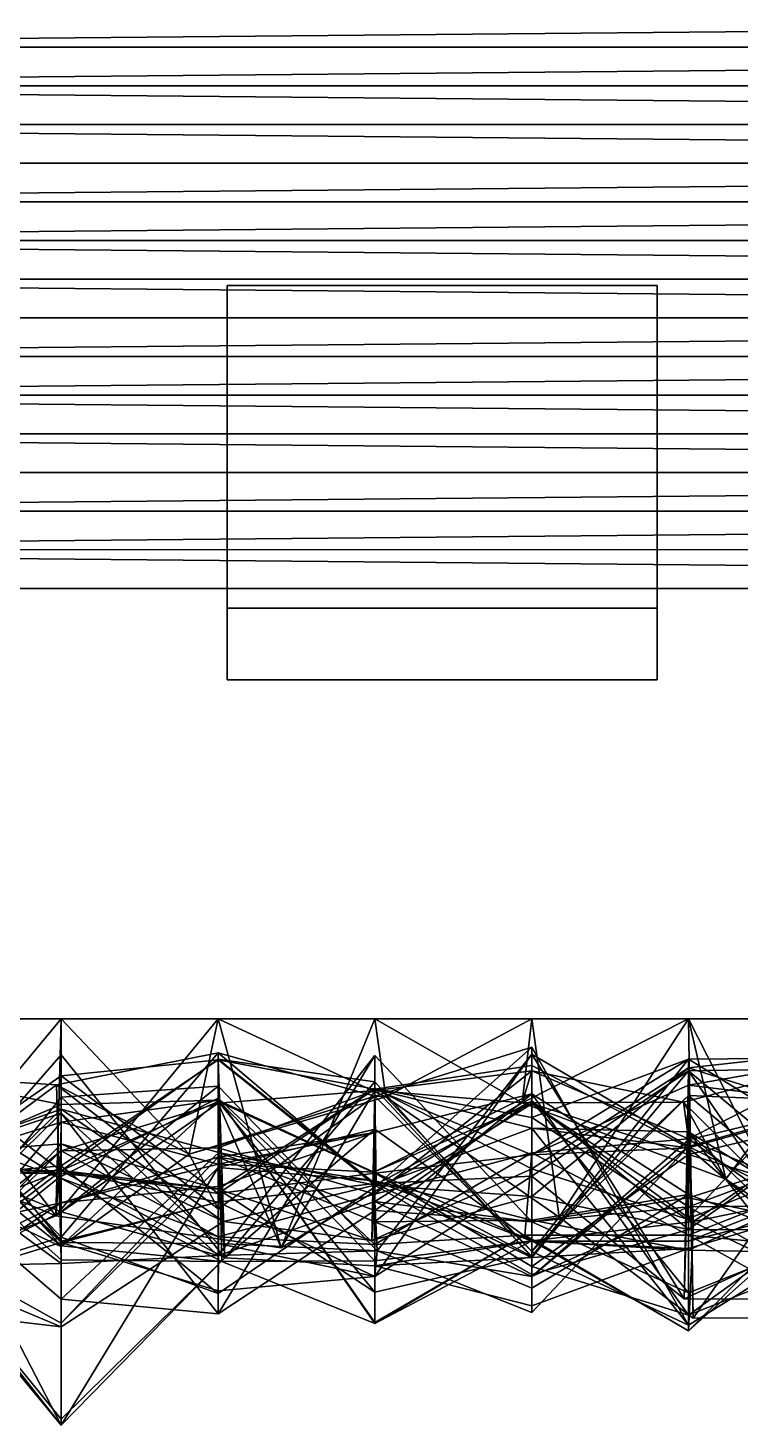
# Model space of a CAD drawing. Extents: x -50 to 50, y -156 to 3.
# Drawn here: x -15.78 to -5.84, y -155.66 to -136.18 of the extents above; entities that cross this region are included whole.
import ezdxf

# ---------------------------------------------------------------- set-up
doc = ezdxf.new("R2010")
doc.units = 0
doc.linetypes.add('SOLIDLINE', pattern=[0])
for name, color, linetype in [('chairs__2', 14, 'SOLIDLINE'), ('hull__2', 14, 'SOLIDLINE'), ('kattoelementti1_polysurface5_po', 250, 'SOLIDLINE'), ('rearwall_diffuse__2', 14, 'SOLIDLINE'), ('reduce_kattoelementti1_polysurf', 250, 'SOLIDLINE')]:
    doc.layers.add(name, color=color, linetype=linetype)

msp = doc.modelspace()

# ---------------------------------------------------------------- linework, layer by layer
at = {"layer": 'chairs__2', "color": 14}
for points in [[(-13, -144.274, 6), (-7, -144.274, 6), (-7, -139.774, 6), (-13, -139.774, 6)], [(-13, -139.774, 6), (-7, -139.774, 6), (-7, -139.774), (-13, -139.774)], [(-13, -139.774), (-7, -139.774), (-7, -144.274), (-13, -144.274)], [(-13, -139.774), (-13, -144.274), (-13, -144.274, 6), (-13, -139.774, 6)], [(-7, -144.274), (-7, -139.774), (-7, -139.774, 6), (-7, -144.274, 6)], [(-13, -145.274, 13), (-7, -145.274, 13), (-7, -144.274, 13), (-13, -144.274, 13)], [(-13, -144.274), (-7, -144.274), (-7, -145.274), (-13, -145.274)], [(-13, -144.274), (-13, -145.274), (-13, -145.274, 6), (-13, -144.274, 6)], [(-7, -144.274, 6), (-13, -144.274, 6), (-13, -144.274, 13), (-7, -144.274, 13)], [(-13, -144.274, 6), (-13, -145.274, 6), (-13, -145.274, 13), (-13, -144.274, 13)], [(-7, -145.274), (-7, -144.274), (-7, -144.274, 6), (-7, -145.274, 6)], [(-7, -145.274, 6), (-7, -144.274, 6), (-7, -144.274, 13), (-7, -145.274, 13)], [(-13, -145.274), (-7, -145.274), (-7, -145.274, 6), (-13, -145.274, 6)], [(-13, -145.274, 6), (-7, -145.274, 6), (-7, -145.274, 13), (-13, -145.274, 13)]]:
    msp.add_3dface(points, dxfattribs=at)
at = {"layer": 'hull__2', "color": 14}
for points in [[(35, 0), (35, -150), (-35, -150), (-35, 0)], [(35, -150, 40), (30, -144, 40), (-30, -144, 40), (-35, -150, 40)]]:
    msp.add_3dface(points, dxfattribs=at)
at = {"layer": 'kattoelementti1_polysurface5_po', "color": 250}
for points in [[(-29.2422, -143.461, 43.2487), (29.2422, -144, 40), (29.2422, -143.461, 43.2487)], [(-29.2422, -143.461, 43.2487), (-29.2422, -144, 40), (29.2422, -144, 40)]]:
    msp.add_3dface(points, dxfattribs=at)
at = {"layer": 'rearwall_diffuse__2', "color": 14}
for points in [[(-15.387, -152.749, 1.13598), (-17.5, -150), (-15.3125, -150)], [(-15.387, -152.749, 1.13598), (-16.9979, -152.074, 0.59744), (-17.5, -150)], [(-17.5, -150, 40), (-17.2136, -152.285, 39.3645), (-15.3125, -150, 40)], [(-15.3125, -150, 40), (-17.2136, -152.285, 39.3645), (-15.3175, -153.176, 39.2037)], [(-15.387, -152.749, 1.13598), (-13.125, -150), (-12.2466, -153.196, 0.4995)], [(-13.125, -150), (-15.387, -152.749, 1.13598), (-15.3125, -150)], [(-13.5273, -151.886, 39.4364), (-15.3125, -150, 40), (-15.3175, -153.176, 39.2037)], [(-15.3125, -150, 40), (-13.5273, -151.886, 39.4364), (-13.125, -150, 40)], [(-10.7874, -151.087, 39.5805), (-13.125, -150, 40), (-13.5273, -151.886, 39.4364)], [(-10.9375, -150), (-12.2466, -153.196, 0.4995), (-13.125, -150)], [(-13.125, -150, 40), (-10.7874, -151.087, 39.5805), (-10.9375, -150, 40)], [(-10.9375, -150), (-8.88337, -151.17, 0.85234), (-12.2466, -153.196, 0.4995)], [(-10.9375, -150, 40), (-10.7874, -151.087, 39.5805), (-8.75, -150, 40)], [(-8.75, -150), (-8.88337, -151.17, 0.85234), (-10.9375, -150)], [(-8.75, -150, 40), (-10.7874, -151.087, 39.5805), (-8.36995, -152.767, 39.2775)], [(-8.88337, -151.17, 0.85234), (-6.5625, -150), (-6.04295, -152.236, 0.62674)], [(-6.5625, -150), (-8.88337, -151.17, 0.85234), (-8.75, -150)], [(-8.75, -150, 40), (-8.36995, -152.767, 39.2775), (-6.5625, -150, 40)], [(-6.5625, -150, 40), (-8.36995, -152.767, 39.2775), (-6.4985, -154.174, 39.0238)], [(-6.5625, -150, 40), (-4.44145, -154.166, 39.0252), (-4.375, -150, 40)], [(-6.4985, -154.174, 39.0238), (-4.44145, -154.166, 39.0252), (-6.5625, -150, 40)], [(-4.375, -150), (-6.04295, -152.236, 0.62674), (-6.5625, -150)], [(-6.04295, -152.236, 0.62674), (-4.375, -150), (-4.55473, -153.23, 1.49262)], [(-10.9375, -151.08, 38.75), (-8.75, -150.394, 37.5), (-8.75, -153.243, 38.75)], [(-8.75, -150.394, 37.5), (-10.9375, -151.08, 38.75), (-10.9198, -152.332, 36.931)], [(-8.75, -150.394, 37.5), (-10.9198, -152.332, 36.931), (-8.75, -151.524, 36.25)], [(-8.75, -151.524, 36.25), (-6.5625, -154.27, 37.5), (-8.75, -150.394, 37.5)], [(-6.5625, -154.27, 37.5), (-8.75, -153.243, 38.75), (-8.75, -150.394, 37.5)], [(-15.3125, -153.099, 18.75), (-17.5, -150.995, 20), (-17.5, -150.47, 18.75)], [(-17.5, -150.47, 18.75), (-15.3125, -152.122, 17.5), (-15.3125, -153.099, 18.75)], [(-17.5, -153.785, 17.5), (-15.3125, -152.122, 17.5), (-17.5, -150.47, 18.75)], [(-15.3125, -152.122, 17.5), (-17.46, -152.953, 15.5649), (-15.3125, -150.502, 16.25)], [(-15.3125, -155.583, 15), (-15.3125, -150.502, 16.25), (-17.46, -152.953, 15.5649)], [(-13.125, -150.473, 37.5), (-13.125, -152.651, 38.75), (-15.3795, -150.923, 38.0834)], [(-15.3795, -150.923, 38.0834), (-15.3125, -153.046, 36.25), (-13.125, -150.473, 37.5)], [(-13.125, -150.473, 37.5), (-15.3125, -153.046, 36.25), (-13.125, -153.829, 36.25)], [(-13.0327, -153.331, 15.3864), (-15.3125, -150.502, 16.25), (-15.3125, -155.583, 15)], [(-15.3125, -152.122, 17.5), (-15.3125, -150.502, 16.25), (-13.0327, -153.331, 15.3864)], [(-13.125, -152.559, 18.75), (-15.3125, -152.122, 17.5), (-13.125, -150.563, 17.5)], [(-15.3125, -152.122, 17.5), (-13.0327, -153.331, 15.3864), (-13.125, -150.563, 17.5)], [(-13.125, -150.571, 35), (-15.3125, -150.796, 33.75), (-13.125, -152.434, 33.75)], [(-15.3125, -152.051, 35), (-15.3125, -150.796, 33.75), (-13.125, -150.571, 35)], [(-13.125, -153.829, 36.25), (-15.3125, -152.051, 35), (-13.125, -150.571, 35)], [(-13.125, -150.473, 37.5), (-10.9375, -151.08, 38.75), (-13.125, -152.651, 38.75)], [(-10.9198, -152.332, 36.931), (-10.9375, -151.08, 38.75), (-13.125, -150.473, 37.5)], [(-13.125, -150.473, 37.5), (-13.125, -153.829, 36.25), (-10.9198, -152.332, 36.931)], [(-10.9375, -152.675, 26.25), (-13.125, -154.112, 25), (-10.9375, -150.511, 25)], [(-13.125, -153.299, 23.75), (-10.9375, -150.511, 25), (-13.125, -154.112, 25)], [(-13.125, -153.299, 23.75), (-10.9375, -152.548, 23.75), (-10.9375, -150.511, 25)], [(-13.125, -150.563, 17.5), (-10.9375, -152.299, 18.75), (-13.125, -152.559, 18.75)], [(-10.9375, -150.877, 17.5), (-10.9375, -152.299, 18.75), (-13.125, -150.563, 17.5)], [(-13.0327, -153.331, 15.3864), (-10.9375, -150.877, 17.5), (-13.125, -150.563, 17.5)], [(-13.125, -150.571, 35), (-10.9198, -152.332, 36.931), (-13.125, -153.829, 36.25)], [(-10.9375, -150.981, 35), (-10.9198, -152.332, 36.931), (-13.125, -150.571, 35)], [(-13.125, -152.434, 33.75), (-10.9375, -150.981, 35), (-13.125, -150.571, 35)], [(-10.9375, -153.593, 20), (-8.75, -152.194, 18.75), (-8.75, -150.491, 20)], [(-8.75, -150.491, 20), (-10.9068, -153.234, 21.8689), (-10.9375, -153.593, 20)], [(-10.9375, -152.548, 23.75), (-8.75, -152.831, 25), (-10.9375, -150.511, 25)], [(-8.75, -152.831, 25), (-10.9375, -152.675, 26.25), (-10.9375, -150.511, 25)], [(-10.9068, -153.234, 21.8689), (-8.75, -150.491, 20), (-8.75, -154.094, 21.25)], [(-6.5625, -151.782, 21.25), (-8.75, -150.491, 20), (-6.62443, -153.905, 19.5041)], [(-8.75, -150.491, 20), (-6.5625, -151.782, 21.25), (-8.75, -154.094, 21.25)], [(-8.75, -150.491, 20), (-8.75, -152.194, 18.75), (-6.62443, -153.905, 19.5041)], [(-8.75, -151.376, 31.25), (-6.5625, -150.562, 32.5), (-8.75, -153.315, 32.5)], [(-8.75, -151.376, 31.25), (-6.58068, -152.793, 30.451), (-6.5625, -150.562, 32.5)], [(-6.5625, -150.562, 32.5), (-8.75, -151.897, 33.75), (-8.75, -153.315, 32.5)], [(-6.5625, -150.562, 32.5), (-6.5625, -150.925, 33.75), (-8.75, -151.897, 33.75)], [(-4.375, -150.569, 2.5), (-6.63142, -151.164, 2.05116), (-4.55473, -153.23, 1.49262)], [(-4.375, -150.569, 2.5), (-6.5625, -151.676, 3.75), (-6.63142, -151.164, 2.05116)], [(-6.58068, -152.793, 30.451), (-4.375, -150.442, 28.75), (-4.375, -153.846, 30)], [(-6.58068, -152.793, 30.451), (-6.5625, -150.685, 28.75), (-4.375, -150.442, 28.75)], [(-4.375, -151.907, 31.25), (-6.5625, -150.562, 32.5), (-6.58068, -152.793, 30.451)], [(-4.375, -150.442, 28.75), (-6.5625, -150.685, 28.75), (-4.375, -151.38, 27.5)], [(-4.375, -150.543, 32.5), (-6.5625, -150.562, 32.5), (-4.375, -151.907, 31.25)], [(-6.5625, -150.925, 33.75), (-4.375, -150.543, 32.5), (-4.375, -151.192, 33.75)], [(-4.375, -150.543, 32.5), (-6.5625, -150.925, 33.75), (-6.5625, -150.562, 32.5)], [(-6.5625, -151.676, 3.75), (-4.375, -150.569, 2.5), (-4.375, -153.226, 3.75)], [(-17.5, -151.425, 6.25), (-15.3125, -153.164, 7.5), (-17.5, -150.769, 7.5)], [(-15.3125, -151.196, 8.75), (-17.5, -150.769, 7.5), (-15.3125, -153.164, 7.5)], [(-17.5, -150.769, 7.5), (-15.3125, -151.196, 8.75), (-17.5, -152.131, 8.75)], [(-8.75, -150.653, 35), (-8.75, -151.524, 36.25), (-10.9375, -150.981, 35)], [(-10.9375, -150.981, 35), (-8.75, -151.897, 33.75), (-8.75, -150.653, 35)], [(-8.75, -151.868, 3.75), (-10.9375, -152.444, 2.5), (-8.75, -150.726, 2.5)], [(-10.9375, -151.002, 1.25), (-8.75, -150.726, 2.5), (-10.9375, -152.444, 2.5)], [(-8.75, -150.726, 2.5), (-10.9375, -151.002, 1.25), (-8.88337, -151.17, 0.85234)], [(-8.75, -150.726, 2.5), (-8.88337, -151.17, 0.85234), (-6.63142, -151.164, 2.05116)], [(-8.75, -151.897, 33.75), (-6.5625, -151.799, 35), (-8.75, -150.653, 35)], [(-6.5625, -151.799, 35), (-8.75, -151.524, 36.25), (-8.75, -150.653, 35)], [(-8.75, -152.092, 30), (-6.5625, -150.685, 28.75), (-6.58068, -152.793, 30.451)], [(-8.75, -152.476, 28.75), (-6.5625, -150.685, 28.75), (-8.75, -152.092, 30)], [(-8.75, -152.476, 28.75), (-6.5625, -152.94, 27.5), (-6.5625, -150.685, 28.75)], [(-8.75, -153.33, 17.5), (-6.5625, -153.204, 16.25), (-6.5625, -150.724, 17.5)], [(-6.5625, -150.724, 17.5), (-8.75, -152.194, 18.75), (-8.75, -153.33, 17.5)], [(-6.5625, -150.724, 17.5), (-6.62443, -153.905, 19.5041), (-8.75, -152.194, 18.75)], [(-6.5625, -151.676, 3.75), (-8.75, -150.726, 2.5), (-6.63142, -151.164, 2.05116)], [(-8.75, -150.726, 2.5), (-6.5625, -151.676, 3.75), (-8.75, -151.868, 3.75)], [(-6.5625, -150.724, 17.5), (-4.375, -153.908, 18.75), (-6.62443, -153.905, 19.5041)], [(-4.375, -151.38, 27.5), (-6.5625, -150.685, 28.75), (-6.5625, -152.94, 27.5)], [(-4.375, -150.689, 17.5), (-4.375, -153.908, 18.75), (-6.5625, -150.724, 17.5)], [(-4.375, -150.689, 17.5), (-6.5625, -150.724, 17.5), (-4.375, -152.547, 16.25)], [(-4.375, -152.547, 16.25), (-6.5625, -150.724, 17.5), (-6.5625, -153.204, 16.25)], [(-15.3125, -153.046, 36.25), (-17.445, -150.789, 38.2058), (-17.5568, -153.746, 35.5819)], [(-17.5, -150.862, 5), (-17.5, -153.928, 3.75), (-15.3402, -152.215, 4.29464)], [(-17.5, -150.862, 5), (-15.3402, -152.215, 4.29464), (-17.5, -151.425, 6.25)], [(-17.445, -150.789, 38.2058), (-15.3125, -153.046, 36.25), (-15.3795, -150.923, 38.0834)], [(-17.445, -150.789, 38.2058), (-15.3795, -150.923, 38.0834), (-17.2136, -152.285, 39.3645)], [(-17.4085, -152.243, 32.9982), (-15.3125, -150.796, 33.75), (-15.3125, -152.051, 35)], [(-15.3125, -152.114, 32.5), (-15.3125, -150.796, 33.75), (-17.4085, -152.243, 32.9982)], [(-17.2136, -152.285, 39.3645), (-15.3795, -150.923, 38.0834), (-15.3175, -153.176, 39.2037)], [(-13.5273, -151.886, 39.4364), (-15.3795, -150.923, 38.0834), (-13.125, -152.651, 38.75)], [(-15.3175, -153.176, 39.2037), (-15.3795, -150.923, 38.0834), (-13.5273, -151.886, 39.4364)], [(-15.3125, -152.114, 32.5), (-13.125, -152.434, 33.75), (-15.3125, -150.796, 33.75)], [(-13.125, -153.299, 23.75), (-15.3125, -152.694, 22.5), (-13.125, -150.94, 22.5)], [(-13.125, -150.94, 22.5), (-15.3125, -151.092, 21.25), (-13.125, -153.135, 21.25)], [(-15.3125, -152.694, 22.5), (-15.3125, -151.092, 21.25), (-13.125, -150.94, 22.5)], [(-13.125, -150.94, 22.5), (-13.125, -153.135, 21.25), (-10.9068, -153.234, 21.8689)], [(-10.9068, -153.234, 21.8689), (-13.125, -153.299, 23.75), (-13.125, -150.94, 22.5)], [(-13.125, -152.374, 31.25), (-10.9794, -153.091, 29.2255), (-10.9375, -150.973, 31.25)], [(-13.125, -152.374, 31.25), (-10.9375, -150.973, 31.25), (-10.9375, -153.811, 32.5)], [(-13.125, -152.434, 33.75), (-10.9375, -152.153, 33.75), (-10.9375, -150.981, 35)], [(-13.0327, -153.331, 15.3864), (-10.9375, -153.445, 16.25), (-10.9375, -150.877, 17.5)], [(-8.75, -152.092, 30), (-10.9375, -150.973, 31.25), (-10.9794, -153.091, 29.2255)], [(-8.75, -153.33, 17.5), (-10.9375, -152.299, 18.75), (-10.9375, -150.877, 17.5)], [(-10.9375, -153.445, 16.25), (-8.75, -153.33, 17.5), (-10.9375, -150.877, 17.5)], [(-8.75, -151.376, 31.25), (-10.9375, -150.973, 31.25), (-8.75, -152.092, 30)], [(-10.9375, -150.973, 31.25), (-8.75, -153.315, 32.5), (-10.9375, -153.811, 32.5)], [(-8.75, -153.315, 32.5), (-10.9375, -150.973, 31.25), (-8.75, -151.376, 31.25)], [(-10.9375, -150.981, 35), (-8.75, -151.524, 36.25), (-10.9198, -152.332, 36.931)], [(-10.9375, -150.981, 35), (-10.9375, -152.153, 33.75), (-8.75, -151.897, 33.75)], [(-8.75, -151.897, 33.75), (-6.5625, -150.925, 33.75), (-6.5625, -151.799, 35)], [(-6.5625, -151.799, 35), (-6.5625, -150.925, 33.75), (-4.375, -151.192, 33.75)], [(-15.3125, -153.12, 20), (-17.4478, -153.771, 21.8844), (-17.5, -150.995, 20)], [(-17.5, -150.995, 20), (-15.3125, -153.099, 18.75), (-15.3125, -153.12, 20)], [(-17.4478, -153.771, 21.8844), (-15.3125, -151.092, 21.25), (-15.3125, -152.694, 22.5)], [(-15.3125, -153.12, 20), (-15.3125, -151.092, 21.25), (-17.4478, -153.771, 21.8844)], [(-13.125, -151.109, 5), (-15.3402, -152.215, 4.29464), (-13.125, -153.041, 3.75)], [(-13.072, -153.384, 6.7913), (-15.3402, -152.215, 4.29464), (-13.125, -151.109, 5)], [(-15.3125, -153.12, 20), (-13.125, -153.135, 21.25), (-15.3125, -151.092, 21.25)], [(-15.3125, -151.442, 10), (-13.125, -151.136, 8.75), (-13.125, -152.028, 10)], [(-15.3125, -151.442, 10), (-15.3125, -151.196, 8.75), (-13.125, -151.136, 8.75)], [(-13.125, -151.136, 8.75), (-15.3125, -153.164, 7.5), (-13.072, -153.384, 6.7913)], [(-13.125, -151.136, 8.75), (-15.3125, -151.196, 8.75), (-15.3125, -153.164, 7.5)], [(-13.125, -151.152, 32.5), (-13.125, -152.434, 33.75), (-15.3125, -152.114, 32.5)], [(-15.3125, -152.114, 32.5), (-13.125, -152.374, 31.25), (-13.125, -151.152, 32.5)], [(-13.5273, -151.886, 39.4364), (-10.9375, -151.08, 38.75), (-10.7874, -151.087, 39.5805)], [(-13.125, -152.651, 38.75), (-10.9375, -151.08, 38.75), (-13.5273, -151.886, 39.4364)], [(-12.2466, -153.196, 0.4995), (-10.9375, -151.002, 1.25), (-13.125, -151.178, 1.25)], [(-13.125, -151.798, 2.5), (-10.9375, -151.002, 1.25), (-10.9375, -152.444, 2.5)], [(-13.125, -151.178, 1.25), (-10.9375, -151.002, 1.25), (-13.125, -151.798, 2.5)], [(-10.9375, -154.249, 6.25), (-13.125, -151.109, 5), (-10.9375, -154.233, 5)], [(-13.125, -151.109, 5), (-10.9375, -154.249, 6.25), (-13.072, -153.384, 6.7913)], [(-13.125, -151.109, 5), (-10.9375, -153.148, 3.75), (-10.9375, -154.233, 5)], [(-13.125, -153.041, 3.75), (-10.9375, -153.148, 3.75), (-13.125, -151.109, 5)], [(-13.125, -152.028, 10), (-13.125, -151.136, 8.75), (-10.9549, -152.137, 9.48527)], [(-10.9375, -153.373, 7.5), (-13.125, -151.136, 8.75), (-13.072, -153.384, 6.7913)], [(-10.9375, -153.373, 7.5), (-10.9549, -152.137, 9.48527), (-13.125, -151.136, 8.75)], [(-13.125, -152.374, 31.25), (-10.9375, -153.811, 32.5), (-13.125, -151.152, 32.5)], [(-10.9375, -152.153, 33.75), (-13.125, -151.152, 32.5), (-10.9375, -153.811, 32.5)], [(-13.125, -151.152, 32.5), (-10.9375, -152.153, 33.75), (-13.125, -152.434, 33.75)], [(-8.88337, -151.17, 0.85234), (-10.9375, -151.002, 1.25), (-12.2466, -153.196, 0.4995)], [(-8.75, -151.047, 11.25), (-10.9549, -152.137, 9.48527), (-8.75, -153.452, 10)], [(-8.75, -151.047, 11.25), (-10.9375, -151.586, 11.25), (-10.9549, -152.137, 9.48527)], [(-10.9375, -152.829, 12.5), (-8.75, -151.047, 11.25), (-8.75, -153.757, 12.5)], [(-10.9375, -152.829, 12.5), (-10.9375, -151.586, 11.25), (-8.75, -151.047, 11.25)], [(-8.75, -153.243, 38.75), (-10.7874, -151.087, 39.5805), (-10.9375, -151.08, 38.75)], [(-8.75, -151.146, 26.25), (-10.9375, -152.675, 26.25), (-8.75, -152.831, 25)], [(-8.75, -151.146, 26.25), (-10.9375, -152.322, 27.5), (-10.9375, -152.675, 26.25)], [(-8.75, -153.567, 27.5), (-10.9375, -152.322, 27.5), (-8.75, -151.146, 26.25)], [(-8.36995, -152.767, 39.2775), (-10.7874, -151.087, 39.5805), (-8.75, -153.243, 38.75)], [(-6.04295, -152.236, 0.62674), (-6.63142, -151.164, 2.05116), (-8.88337, -151.17, 0.85234)], [(-6.5625, -152.45, 12.5), (-8.75, -151.047, 11.25), (-6.5625, -154.132, 11.25)], [(-8.75, -153.757, 12.5), (-8.75, -151.047, 11.25), (-6.5625, -152.45, 12.5)], [(-8.75, -153.452, 10), (-6.5625, -154.132, 11.25), (-8.75, -151.047, 11.25)], [(-6.5625, -151.068, 38.75), (-8.36995, -152.767, 39.2775), (-8.75, -153.243, 38.75)], [(-6.5625, -154.27, 37.5), (-6.5625, -151.068, 38.75), (-8.75, -153.243, 38.75)], [(-6.5625, -152.94, 27.5), (-8.75, -151.146, 26.25), (-6.5625, -153.819, 26.25)], [(-8.75, -153.567, 27.5), (-8.75, -151.146, 26.25), (-6.5625, -152.94, 27.5)], [(-8.75, -152.831, 25), (-6.5625, -153.819, 26.25), (-8.75, -151.146, 26.25)], [(-8.36995, -152.767, 39.2775), (-6.5625, -151.068, 38.75), (-6.4985, -154.174, 39.0238)], [(-4.55473, -153.23, 1.49262), (-6.63142, -151.164, 2.05116), (-6.04295, -152.236, 0.62674)], [(-4.375, -151.164, 38.75), (-6.4985, -154.174, 39.0238), (-6.5625, -151.068, 38.75)], [(-4.375, -152.916, 37.5), (-6.5625, -151.068, 38.75), (-6.5625, -154.27, 37.5)], [(-4.375, -151.164, 38.75), (-6.5625, -151.068, 38.75), (-4.375, -152.916, 37.5)], [(-4.375, -151.157, 21.25), (-6.5625, -151.782, 21.25), (-4.375, -152.869, 20)], [(-6.5625, -151.687, 22.5), (-4.375, -151.157, 21.25), (-4.375, -152.601, 22.5)], [(-6.5625, -151.687, 22.5), (-6.5625, -151.782, 21.25), (-4.375, -151.157, 21.25)], [(-4.44145, -154.166, 39.0252), (-6.4985, -154.174, 39.0238), (-4.375, -151.164, 38.75)], [(-17.5, -152.131, 8.75), (-15.3125, -151.196, 8.75), (-15.3125, -151.442, 10)], [(-17.5, -152.035, 26.25), (-15.3125, -151.262, 27.5), (-17.5, -153.378, 27.5)], [(-17.5, -152.035, 26.25), (-15.3125, -153.909, 26.25), (-15.3125, -151.262, 27.5)], [(-15.3125, -154.295, 28.75), (-17.5, -153.378, 27.5), (-15.3125, -151.262, 27.5)], [(-17.5, -153.459, 25), (-15.3125, -153.413, 23.75), (-15.3125, -151.314, 25)], [(-15.3125, -151.314, 25), (-17.5, -152.035, 26.25), (-17.5, -153.459, 25)], [(-15.3125, -151.314, 25), (-15.3125, -153.909, 26.25), (-17.5, -152.035, 26.25)], [(-12.2466, -153.196, 0.4995), (-13.125, -151.178, 1.25), (-15.387, -152.749, 1.13598)], [(-13.125, -151.178, 1.25), (-15.3125, -151.839, 2.5), (-15.387, -152.749, 1.13598)], [(-13.125, -151.798, 2.5), (-15.3125, -151.839, 2.5), (-13.125, -151.178, 1.25)], [(-15.3125, -151.262, 27.5), (-13.0509, -152.827, 29.469), (-15.3125, -154.295, 28.75)], [(-13.117, -151.864, 26.6762), (-13.0509, -152.827, 29.469), (-15.3125, -151.262, 27.5)], [(-15.3125, -151.262, 27.5), (-15.3125, -153.909, 26.25), (-13.117, -151.864, 26.6762)], [(-15.3125, -151.314, 25), (-13.125, -153.299, 23.75), (-13.125, -154.112, 25)], [(-15.3125, -151.314, 25), (-15.3125, -153.413, 23.75), (-13.125, -153.299, 23.75)], [(-13.125, -154.112, 25), (-15.3125, -153.909, 26.25), (-15.3125, -151.314, 25)], [(-10.9549, -152.137, 9.48527), (-8.75, -153.094, 7.5), (-8.75, -151.183, 8.75)], [(-8.75, -153.452, 10), (-10.9549, -152.137, 9.48527), (-8.75, -151.183, 8.75)], [(-10.9375, -152.548, 23.75), (-8.75, -153.592, 22.5), (-8.75, -151.187, 23.75)], [(-8.75, -152.831, 25), (-10.9375, -152.548, 23.75), (-8.75, -151.187, 23.75)], [(-8.75, -151.183, 8.75), (-6.5625, -151.894, 10), (-8.75, -153.452, 10)], [(-8.75, -151.183, 8.75), (-6.49255, -152.826, 8.4173), (-6.5625, -151.894, 10)], [(-8.75, -153.094, 7.5), (-6.49255, -152.826, 8.4173), (-8.75, -151.183, 8.75)], [(-6.5625, -152.622, 23.75), (-8.75, -152.831, 25), (-8.75, -151.187, 23.75)], [(-8.75, -153.592, 22.5), (-6.5625, -152.622, 23.75), (-8.75, -151.187, 23.75)], [(-6.5625, -151.799, 35), (-4.375, -151.192, 33.75), (-4.375, -153.654, 35)], [(-17.5, -151.425, 6.25), (-15.3125, -153.363, 6.25), (-15.3125, -153.164, 7.5)], [(-17.5, -151.425, 6.25), (-15.3402, -152.215, 4.29464), (-15.3125, -153.363, 6.25)], [(-17.5, -152.131, 8.75), (-15.3125, -151.442, 10), (-17.5, -154.015, 10)], [(-15.3125, -152.568, 11.25), (-17.5, -154.015, 10), (-15.3125, -151.442, 10)], [(-15.3125, -155.665, 13.75), (-17.46, -152.953, 15.5649), (-17.5, -151.452, 13.75)], [(-17.5, -153.031, 12.5), (-15.3125, -155.665, 13.75), (-17.5, -151.452, 13.75)], [(-13.125, -152.028, 10), (-15.3125, -152.568, 11.25), (-15.3125, -151.442, 10)], [(-13.125, -152.073, 13.75), (-10.9375, -151.541, 15), (-13.0327, -153.331, 15.3864)], [(-13.125, -152.073, 13.75), (-10.9375, -152.261, 13.75), (-10.9375, -151.541, 15)], [(-10.9375, -151.541, 15), (-10.9375, -153.445, 16.25), (-13.0327, -153.331, 15.3864)], [(-8.75, -153.101, 15), (-10.9375, -153.445, 16.25), (-10.9375, -151.541, 15)], [(-10.9375, -152.261, 13.75), (-8.75, -153.101, 15), (-10.9375, -151.541, 15)], [(-8.75, -152.092, 30), (-6.58068, -152.793, 30.451), (-8.75, -151.376, 31.25)], [(-8.75, -151.524, 36.25), (-6.5625, -151.576, 36.25), (-6.5625, -154.27, 37.5)], [(-6.5625, -151.799, 35), (-6.5625, -151.576, 36.25), (-8.75, -151.524, 36.25)], [(-4.375, -151.374, 8.75), (-6.5625, -151.894, 10), (-6.49255, -152.826, 8.4173)], [(-4.375, -152.554, 10), (-6.5625, -151.894, 10), (-4.375, -151.374, 8.75)], [(-6.5625, -152.94, 27.5), (-4.375, -152.949, 26.25), (-4.375, -151.38, 27.5)], [(-4.375, -152.396, 7.5), (-4.375, -151.374, 8.75), (-6.49255, -152.826, 8.4173)], [(-15.3125, -152.157, 31.25), (-17.5, -151.915, 30), (-15.3125, -151.742, 30)], [(-15.3125, -151.742, 30), (-17.5, -154.04, 28.75), (-15.3125, -154.295, 28.75)], [(-17.5, -151.915, 30), (-17.5, -154.04, 28.75), (-15.3125, -151.742, 30)], [(-15.3125, -151.742, 30), (-15.3125, -154.295, 28.75), (-13.0509, -152.827, 29.469)], [(-13.125, -152.374, 31.25), (-15.3125, -151.742, 30), (-13.0509, -152.827, 29.469)], [(-13.125, -152.374, 31.25), (-15.3125, -152.157, 31.25), (-15.3125, -151.742, 30)], [(-10.9375, -151.586, 11.25), (-13.125, -152.028, 10), (-10.9549, -152.137, 9.48527)], [(-13.125, -152.028, 10), (-10.9375, -151.586, 11.25), (-13.125, -152.337, 11.25)], [(-13.125, -151.928, 12.5), (-10.9375, -151.586, 11.25), (-10.9375, -152.829, 12.5)], [(-13.125, -152.337, 11.25), (-10.9375, -151.586, 11.25), (-13.125, -151.928, 12.5)], [(-8.75, -151.868, 3.75), (-6.5625, -151.676, 3.75), (-6.5625, -153.015, 5)], [(-8.75, -153.592, 22.5), (-6.5625, -151.782, 21.25), (-6.5625, -151.687, 22.5)], [(-6.5625, -152.622, 23.75), (-8.75, -153.592, 22.5), (-6.5625, -151.687, 22.5)], [(-6.5625, -151.576, 36.25), (-4.375, -153.654, 35), (-4.375, -154.36, 36.25)], [(-4.375, -153.654, 35), (-6.5625, -151.576, 36.25), (-6.5625, -151.799, 35)], [(-4.375, -152.916, 37.5), (-6.5625, -151.576, 36.25), (-4.375, -154.36, 36.25)], [(-6.5625, -154.27, 37.5), (-6.5625, -151.576, 36.25), (-4.375, -152.916, 37.5)], [(-4.375, -153.226, 3.75), (-6.5625, -153.015, 5), (-6.5625, -151.676, 3.75)], [(-4.375, -152.601, 22.5), (-6.5625, -152.622, 23.75), (-6.5625, -151.687, 22.5)], [(-17.5339, -153.591, 2.00454), (-15.387, -152.749, 1.13598), (-15.3125, -151.839, 2.5)], [(-15.3125, -151.839, 2.5), (-17.5, -153.928, 3.75), (-17.5339, -153.591, 2.00454)], [(-17.5, -151.813, 23.75), (-15.3125, -153.413, 23.75), (-17.5, -153.459, 25)], [(-15.3125, -152.694, 22.5), (-17.5, -151.813, 23.75), (-17.4478, -153.771, 21.8844)], [(-15.3125, -152.694, 22.5), (-15.3125, -153.413, 23.75), (-17.5, -151.813, 23.75)], [(-15.3125, -151.839, 2.5), (-15.3402, -152.215, 4.29464), (-17.5, -153.928, 3.75)], [(-17.5, -151.915, 30), (-15.3125, -152.157, 31.25), (-17.5, -152.139, 31.25)], [(-15.3125, -151.839, 2.5), (-13.125, -153.041, 3.75), (-15.3402, -152.215, 4.29464)], [(-13.125, -151.798, 2.5), (-13.125, -153.041, 3.75), (-15.3125, -151.839, 2.5)], [(-13.117, -151.864, 26.6762), (-15.3125, -153.909, 26.25), (-13.125, -154.112, 25)], [(-13.125, -151.928, 12.5), (-13.125, -152.073, 13.75), (-15.3125, -154.245, 12.5)], [(-15.3125, -152.568, 11.25), (-13.125, -151.928, 12.5), (-15.3125, -154.245, 12.5)], [(-13.125, -151.928, 12.5), (-15.3125, -152.568, 11.25), (-13.125, -152.337, 11.25)], [(-10.9375, -152.444, 2.5), (-13.125, -153.041, 3.75), (-13.125, -151.798, 2.5)], [(-13.125, -154.112, 25), (-10.9375, -152.675, 26.25), (-13.117, -151.864, 26.6762)], [(-10.9375, -152.261, 13.75), (-13.125, -151.928, 12.5), (-10.9375, -152.829, 12.5)], [(-13.125, -151.928, 12.5), (-10.9375, -152.261, 13.75), (-13.125, -152.073, 13.75)], [(-10.9375, -152.322, 27.5), (-13.0509, -152.827, 29.469), (-13.117, -151.864, 26.6762)], [(-13.117, -151.864, 26.6762), (-10.9375, -152.675, 26.25), (-10.9375, -152.322, 27.5)], [(-8.75, -151.868, 3.75), (-10.9375, -153.148, 3.75), (-10.9375, -152.444, 2.5)], [(-8.84771, -153.016, 5.77774), (-10.9375, -153.148, 3.75), (-8.75, -151.868, 3.75)], [(-8.75, -151.897, 33.75), (-10.9375, -152.153, 33.75), (-8.75, -153.315, 32.5)], [(-8.75, -151.868, 3.75), (-6.5625, -153.015, 5), (-8.84771, -153.016, 5.77774)], [(-6.5625, -151.782, 21.25), (-8.75, -153.592, 22.5), (-8.75, -154.094, 21.25)], [(-6.5625, -151.894, 10), (-6.5625, -154.132, 11.25), (-8.75, -153.452, 10)], [(-4.375, -152.869, 20), (-6.5625, -151.782, 21.25), (-6.62443, -153.905, 19.5041)], [(-4.375, -153.846, 30), (-4.375, -151.907, 31.25), (-6.58068, -152.793, 30.451)], [(-4.375, -151.809, 25), (-6.5625, -152.622, 23.75), (-4.375, -153.852, 23.75)], [(-6.5625, -152.496, 25), (-6.5625, -152.622, 23.75), (-4.375, -151.809, 25)], [(-4.375, -151.809, 25), (-4.375, -152.949, 26.25), (-6.5625, -152.496, 25)], [(-4.375, -152.554, 10), (-6.5625, -154.132, 11.25), (-6.5625, -151.894, 10)], [(-17.4085, -152.243, 32.9982), (-15.3125, -152.051, 35), (-17.5568, -153.746, 35.5819)], [(-15.3125, -152.051, 35), (-15.3125, -153.046, 36.25), (-17.5568, -153.746, 35.5819)], [(-16.9979, -152.074, 0.59744), (-15.387, -152.749, 1.13598), (-17.5339, -153.591, 2.00454)], [(-17.5, -152.139, 31.25), (-15.3125, -152.114, 32.5), (-17.4085, -152.243, 32.9982)], [(-17.5, -152.139, 31.25), (-15.3125, -152.157, 31.25), (-15.3125, -152.114, 32.5)], [(-17.5, -153.785, 17.5), (-17.46, -152.953, 15.5649), (-15.3125, -152.122, 17.5)], [(-13.125, -152.337, 11.25), (-15.3125, -152.568, 11.25), (-13.125, -152.028, 10)], [(-13.125, -153.829, 36.25), (-15.3125, -153.046, 36.25), (-15.3125, -152.051, 35)], [(-13.0327, -153.331, 15.3864), (-15.3125, -155.665, 13.75), (-13.125, -152.073, 13.75)], [(-15.3125, -154.245, 12.5), (-13.125, -152.073, 13.75), (-15.3125, -155.665, 13.75)], [(-15.3125, -152.114, 32.5), (-15.3125, -152.157, 31.25), (-13.125, -152.374, 31.25)], [(-13.125, -152.559, 18.75), (-15.3125, -153.099, 18.75), (-15.3125, -152.122, 17.5)], [(-8.75, -152.092, 30), (-10.9794, -153.091, 29.2255), (-8.75, -152.476, 28.75)], [(-8.75, -153.094, 7.5), (-10.9549, -152.137, 9.48527), (-10.9375, -153.373, 7.5)], [(-6.5625, -153.1, 15), (-6.5625, -153.227, 13.75), (-4.08801, -152.129, 14.51)], [(-6.5625, -153.227, 13.75), (-4.38218, -153.269, 11.7964), (-4.08801, -152.129, 14.51)], [(-4.375, -152.547, 16.25), (-6.5625, -153.1, 15), (-4.08801, -152.129, 14.51)], [(-13.072, -153.384, 6.7913), (-15.3125, -153.363, 6.25), (-15.3402, -152.215, 4.29464)], [(-13.125, -152.559, 18.75), (-10.9375, -152.299, 18.75), (-10.9375, -153.593, 20)], [(-10.9375, -152.322, 27.5), (-10.9794, -153.091, 29.2255), (-13.0509, -152.827, 29.469)], [(-8.75, -152.476, 28.75), (-10.9794, -153.091, 29.2255), (-10.9375, -152.322, 27.5)], [(-8.75, -153.315, 32.5), (-10.9375, -152.153, 33.75), (-10.9375, -153.811, 32.5)], [(-8.75, -152.194, 18.75), (-10.9375, -152.299, 18.75), (-8.75, -153.33, 17.5)], [(-10.9375, -153.593, 20), (-10.9375, -152.299, 18.75), (-8.75, -152.194, 18.75)], [(-8.75, -152.806, 13.75), (-10.9375, -152.261, 13.75), (-10.9375, -152.829, 12.5)], [(-8.75, -153.101, 15), (-10.9375, -152.261, 13.75), (-8.75, -152.806, 13.75)], [(-8.75, -152.476, 28.75), (-10.9375, -152.322, 27.5), (-8.75, -153.567, 27.5)], [(-6.5625, -153.015, 5), (-4.375, -152.151, 6.25), (-6.5625, -154.352, 6.25)], [(-4.375, -154.228, 5), (-4.375, -152.151, 6.25), (-6.5625, -153.015, 5)], [(-4.375, -152.396, 7.5), (-6.5625, -154.352, 6.25), (-4.375, -152.151, 6.25)], [(-13.0509, -152.827, 29.469), (-10.9794, -153.091, 29.2255), (-13.125, -152.374, 31.25)], [(-10.9375, -152.444, 2.5), (-10.9375, -153.148, 3.75), (-13.125, -153.041, 3.75)], [(-6.5625, -152.45, 12.5), (-8.75, -152.806, 13.75), (-8.75, -153.757, 12.5)], [(-6.5625, -152.45, 12.5), (-6.5625, -153.227, 13.75), (-8.75, -152.806, 13.75)], [(-8.75, -153.567, 27.5), (-6.5625, -152.94, 27.5), (-8.75, -152.476, 28.75)], [(-8.75, -152.831, 25), (-6.5625, -152.622, 23.75), (-6.5625, -152.496, 25)], [(-6.5625, -152.496, 25), (-6.5625, -153.819, 26.25), (-8.75, -152.831, 25)], [(-6.5625, -154.352, 6.25), (-4.375, -152.396, 7.5), (-6.49255, -152.826, 8.4173)], [(-6.5625, -152.45, 12.5), (-6.5625, -154.132, 11.25), (-4.38218, -153.269, 11.7964)], [(-4.38218, -153.269, 11.7964), (-6.5625, -153.227, 13.75), (-6.5625, -152.45, 12.5)], [(-6.5625, -152.496, 25), (-4.375, -152.949, 26.25), (-6.5625, -153.819, 26.25)], [(-17.5, -153.031, 12.5), (-15.3125, -152.568, 11.25), (-15.3125, -154.245, 12.5)], [(-17.5, -153.64, 11.25), (-15.3125, -152.568, 11.25), (-17.5, -153.031, 12.5)], [(-17.5, -154.015, 10), (-15.3125, -152.568, 11.25), (-17.5, -153.64, 11.25)], [(-15.3125, -153.12, 20), (-13.125, -152.559, 18.75), (-13.125, -153.792, 20)], [(-15.3125, -153.12, 20), (-15.3125, -153.099, 18.75), (-13.125, -152.559, 18.75)], [(-13.125, -153.299, 23.75), (-15.3125, -153.413, 23.75), (-15.3125, -152.694, 22.5)], [(-10.9068, -153.234, 21.8689), (-10.9375, -152.548, 23.75), (-13.125, -153.299, 23.75)], [(-13.125, -152.559, 18.75), (-10.9375, -153.593, 20), (-13.125, -153.792, 20)], [(-8.75, -153.592, 22.5), (-10.9375, -152.548, 23.75), (-10.9068, -153.234, 21.8689)], [(-4.375, -152.547, 16.25), (-6.5625, -153.204, 16.25), (-6.5625, -153.1, 15)], [(-4.38218, -153.269, 11.7964), (-6.5625, -154.132, 11.25), (-4.375, -152.554, 10)], [(-6.5625, -152.622, 23.75), (-4.375, -152.601, 22.5), (-4.375, -153.852, 23.75)], [(-8.75, -152.806, 13.75), (-10.9375, -152.829, 12.5), (-8.75, -153.757, 12.5)], [(-6.5625, -153.227, 13.75), (-8.75, -153.101, 15), (-8.75, -152.806, 13.75)], [(-8.75, -153.094, 7.5), (-6.5625, -154.352, 6.25), (-6.49255, -152.826, 8.4173)], [(-4.375, -152.869, 20), (-6.62443, -153.905, 19.5041), (-4.375, -153.908, 18.75)], [(-15.3125, -154.245, 12.5), (-15.3125, -155.665, 13.75), (-17.5, -153.031, 12.5)], [(-17.46, -152.953, 15.5649), (-15.3125, -155.665, 13.75), (-15.3125, -155.583, 15)], [(-13.125, -153.792, 20), (-13.125, -153.135, 21.25), (-15.3125, -153.12, 20)], [(-10.9375, -154.233, 5), (-10.9375, -153.148, 3.75), (-8.84771, -153.016, 5.77774)], [(-8.84771, -153.016, 5.77774), (-10.9375, -154.249, 6.25), (-10.9375, -154.233, 5)], [(-8.75, -153.094, 7.5), (-10.9375, -154.249, 6.25), (-8.84771, -153.016, 5.77774)], [(-10.9375, -153.373, 7.5), (-10.9375, -154.249, 6.25), (-8.75, -153.094, 7.5)], [(-8.75, -154.002, 16.25), (-10.9375, -153.445, 16.25), (-8.75, -153.101, 15)], [(-6.5625, -153.015, 5), (-6.5625, -154.352, 6.25), (-8.84771, -153.016, 5.77774)], [(-8.84771, -153.016, 5.77774), (-6.5625, -154.352, 6.25), (-8.75, -153.094, 7.5)], [(-8.75, -153.101, 15), (-6.5625, -153.227, 13.75), (-6.5625, -153.1, 15)], [(-6.5625, -153.1, 15), (-6.5625, -153.204, 16.25), (-8.75, -153.101, 15)], [(-8.75, -153.101, 15), (-6.5625, -153.204, 16.25), (-8.75, -154.002, 16.25)], [(-6.5625, -152.94, 27.5), (-6.5625, -153.819, 26.25), (-4.375, -152.949, 26.25)], [(-4.375, -154.228, 5), (-6.5625, -153.015, 5), (-4.375, -153.226, 3.75)], [(-15.3125, -153.164, 7.5), (-15.3125, -153.363, 6.25), (-13.072, -153.384, 6.7913)], [(-13.125, -153.135, 21.25), (-10.9375, -153.593, 20), (-10.9068, -153.234, 21.8689)], [(-13.125, -153.792, 20), (-10.9375, -153.593, 20), (-13.125, -153.135, 21.25)], [(-8.75, -153.592, 22.5), (-10.9068, -153.234, 21.8689), (-8.75, -154.094, 21.25)], [(-8.75, -154.002, 16.25), (-6.5625, -153.204, 16.25), (-8.75, -153.33, 17.5)], [(-17.5, -153.378, 27.5), (-15.3125, -154.295, 28.75), (-17.5, -154.04, 28.75)], [(-15.3125, -155.583, 15), (-15.3125, -155.665, 13.75), (-13.0327, -153.331, 15.3864)], [(-13.072, -153.384, 6.7913), (-10.9375, -154.249, 6.25), (-10.9375, -153.373, 7.5)], [(-8.75, -153.33, 17.5), (-10.9375, -153.445, 16.25), (-8.75, -154.002, 16.25)]]:
    msp.add_3dface(points, dxfattribs=at)
at = {"layer": 'reduce_kattoelementti1_polysurf', "color": 250}
for points in [[(-29.2422, -135.914, 42.7622), (29.2422, -135.914, 42.7622), (-29.2422, -136.453, 42.2319)], [(29.2422, -135.914, 42.7622), (29.2422, -136.453, 42.2319), (-29.2422, -136.453, 42.2319)], [(29.2422, -136.992, 41.6732), (-29.2422, -136.992, 41.6732), (29.2422, -136.453, 42.2319)], [(-29.2422, -136.992, 41.6732), (-29.2422, -136.453, 42.2319), (29.2422, -136.453, 42.2319)], [(29.2422, -136.992, 41.6732), (29.2422, -137.531, 41.1799), (-29.2422, -136.992, 41.6732)], [(29.2422, -137.531, 41.1799), (-29.2422, -137.531, 41.1799), (-29.2422, -136.992, 41.6732)], [(-29.2422, -138.07, 40.8346), (-29.2422, -137.531, 41.1799), (29.2422, -138.07, 40.8346)], [(-29.2422, -137.531, 41.1799), (29.2422, -137.531, 41.1799), (29.2422, -138.07, 40.8346)], [(-29.2422, -138.07, 40.8346), (29.2422, -138.07, 40.8346), (-29.2422, -138.609, 40.6951)], [(29.2422, -138.07, 40.8346), (29.2422, -138.609, 40.6951), (-29.2422, -138.609, 40.6951)], [(29.2422, -139.148, 40.7849), (-29.2422, -139.148, 40.7849), (29.2422, -138.609, 40.6951)], [(-29.2422, -139.148, 40.7849), (-29.2422, -138.609, 40.6951), (29.2422, -138.609, 40.6951)], [(29.2422, -139.148, 40.7849), (29.2422, -139.688, 41.0888), (-29.2422, -139.148, 40.7849)], [(29.2422, -139.688, 41.0888), (-29.2422, -139.688, 41.0888), (-29.2422, -139.148, 40.7849)], [(-29.2422, -140.227, 41.556), (-29.2422, -139.688, 41.0888), (29.2422, -140.227, 41.556)], [(-29.2422, -139.688, 41.0888), (29.2422, -139.688, 41.0888), (29.2422, -140.227, 41.556)], [(-29.2422, -140.227, 41.556), (29.2422, -140.227, 41.556), (-29.2422, -140.766, 42.1081)], [(29.2422, -140.227, 41.556), (29.2422, -140.766, 42.1081), (-29.2422, -140.766, 42.1081)], [(29.2422, -141.305, 42.6527), (-29.2422, -141.305, 42.6527), (29.2422, -140.766, 42.1081)], [(-29.2422, -141.305, 42.6527), (-29.2422, -140.766, 42.1081), (29.2422, -140.766, 42.1081)], [(29.2422, -141.305, 42.6527), (29.2422, -141.844, 43.0984), (-29.2422, -141.305, 42.6527)], [(29.2422, -141.844, 43.0984), (-29.2422, -141.844, 43.0984), (-29.2422, -141.305, 42.6527)], [(-29.2422, -142.383, 43.3706), (-29.2422, -141.844, 43.0984), (29.2422, -142.383, 43.3706)], [(-29.2422, -141.844, 43.0984), (29.2422, -141.844, 43.0984), (29.2422, -142.383, 43.3706)], [(-29.2422, -142.383, 43.3706), (29.2422, -142.383, 43.3706), (-29.2422, -142.922, 43.4237)], [(29.2422, -142.383, 43.3706), (29.2422, -142.922, 43.4237), (-29.2422, -142.922, 43.4237)], [(29.2422, -143.461, 43.2487), (-29.2422, -143.461, 43.2487), (29.2422, -142.922, 43.4237)], [(-29.2422, -143.461, 43.2487), (-29.2422, -142.922, 43.4237), (29.2422, -142.922, 43.4237)]]:
    msp.add_3dface(points, dxfattribs=at)

doc.saveas('drawing.dxf')
